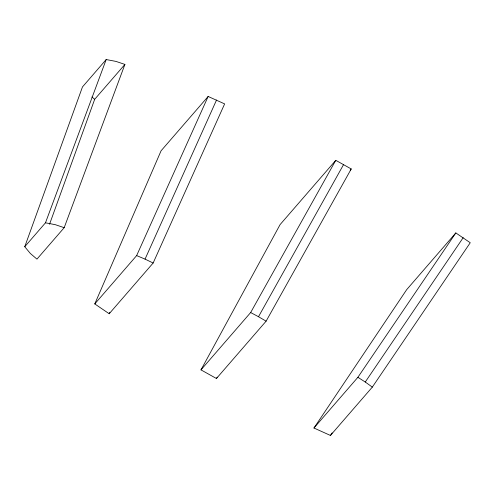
<?xml version="1.0" encoding="UTF-8"?>
<svg xmlns="http://www.w3.org/2000/svg" width="495" height="495" viewBox="0 0 495 495"><rect width="100%" height="100%" fill="white"/><g stroke="black" fill="none" stroke-linecap="round" stroke-linejoin="round"><path stroke-width="0.74" d="M24.75 246.733L82.473 86.928L106.19 59.548L116.034 61.423L124.907 64.418L64.189 227.681L36.952 259.12L30.362 253.483L24.75 246.733L45.472 222.812L106.19 59.548M49.543 224.254L94.675 99.316L124.907 64.418M94.774 303.924L161.079 150.789L208.141 96.463L224.637 103.894L153.147 263.018L109.203 313.743L94.774 303.924L136.651 255.587L208.141 96.463M109.203 313.743L109.816 312.326M153.147 263.018L145.054 259.126L216.544 99.996M200.982 369.876L280.102 224.582L335.771 160.324L351.227 168.95L266.112 321.162L216.439 378.502L200.982 369.876L250.656 312.537L335.771 160.324M216.439 378.502L217.181 377.147M250.656 312.537L258.501 316.72L343.61 164.507M313.954 428.02L406.692 289.637L455.827 232.922L470.25 242.742L372.32 387.115L330.443 435.452L313.954 428.02L357.897 377.295L455.827 232.922M330.443 435.452L332.164 432.89M372.32 387.115L365.261 382.029L463.19 237.656M350.213 170.119L351.227 168.95M45.472 222.812L55.316 224.687L64.189 227.681M136.651 255.587L145.054 259.126M258.501 316.72L266.112 321.162M357.897 377.295L365.261 382.029M91.928 96.964L94.675 99.316"/></g></svg>
